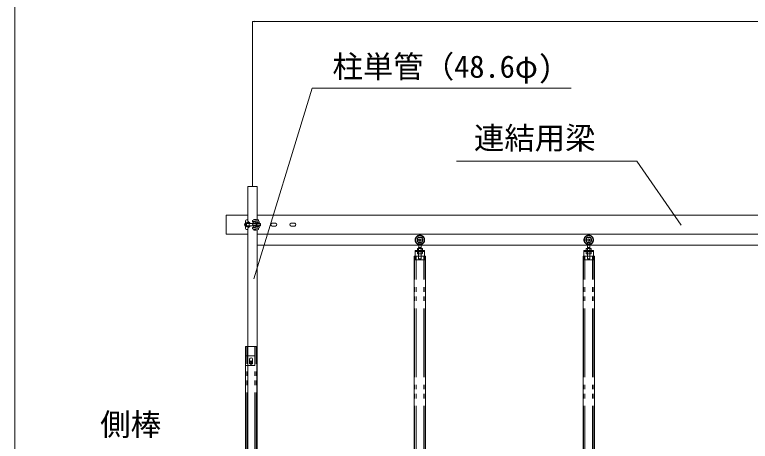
# Model space of a CAD drawing. Units: millimetres, scale not verified. Extents: x -9305 to 9305, y -6415 to 6415.
# Drawn here: x -9305 to -5436, y -420 to 1822 of the extents above; entities that cross this region are included whole.
import ezdxf
from ezdxf.enums import TextEntityAlignment as Align

# ---------------------------------------------------------------- set-up
doc = ezdxf.new("R2010")
doc.units = ezdxf.units.MM
doc.header["$LTSCALE"] = 40
doc.linetypes.add('DOUBLE_CHAIN2', pattern=[12.8, 9, -1, 0.6, -0.6, 0.6, -1])
for name, color, linetype, lineweight in [('0-5_CLG-90', 134, 'Continuous', 18), ('0-9_TEXT', 4, 'Continuous', 9), ('0-C_図面枠', 134, 'Continuous', 18), ('0-D_寸法', 134, 'Continuous', 18)]:
    doc.layers.add(name, color=color, linetype=linetype, lineweight=lineweight)
doc.styles.add('ＭＳ ゴシック', font='')
doc.styles.get('ＭＳ ゴシック').set_extended_font_data('MS Gothic')

msp = doc.modelspace()

# ---------------------------------------------------------------- linework, layer by layer
at = {"layer": '0-5_CLG-90'}
for p, q in [((-8030.2, 919.65), (-8030.2, 744.7)), ((-8191.63, 768.51), (-8078.8, 768.51)), ((-8191.63, 768.51), (-8191.63, 668.51)), ((-8090.26, 738.31), (-8090.26, 698.71)), ((-8079.26, 743.81), (-8084.76, 743.81)), ((-8054.18, 737.21), (-8054.18, 735.35)), ((-8030.2, 768.51), (-4497.58, 768.51)), ((-8022.28, 744.64), (-8022.28, 737.38)), ((-8089.98, 725.86), (-8071.02, 725.86)), ((-8089.98, 711.16), (-8071.02, 711.16)), ((-8086.74, 713), (-8086.74, 724.02)), ((-8068.26, 729.51), (-8085.88, 728.63)), ((-8085.88, 708.39), (-8068.26, 707.51)), ((-8068.09, 726), (-8085.7, 725.12)), ((-8085.7, 711.91), (-8068.09, 711.03)), ((-8085.09, 713), (-8085.09, 724.02)), ((-8034.76, 724.02), (-8085.09, 724.02)), ((-8034.68, 713), (-8085.09, 713)), ((-8080.91, 729.32), (-8080.91, 728.88)), ((-8080.91, 724.01), (-8080.91, 725.35)), ((-8080.91, 711.67), (-8080.91, 713.01)), ((-8080.91, 707.7), (-8080.91, 708.14)), ((-8074.31, 724.01), (-8074.31, 725.68)), ((-8074.31, 711.34), (-8074.31, 713.01)), ((-8074.31, 707.7), (-8074.31, 707.81)), ((-8068.09, 726), (-8068.26, 729.51)), ((-8068.26, 707.51), (-8068.09, 711.03)), ((-8054.18, 699.81), (-8054.18, 701.67)), ((-8052.94, 722.91), (-8034.92, 722.91)), ((-8052.01, 724.01), (-8052.88, 722.9)), ((-8052.01, 713), (-8052.88, 714.11)), ((-8052.88, 714.11), (-8034.86, 714.11)), ((-8040.89, 732.67), (-8052.36, 734.69)), ((-8048.08, 703.08), (-8052.36, 702.33)), ((-8046.26, 730.27), (-8050.54, 731.02)), ((-8046.26, 706.76), (-8050.54, 706)), ((-8040.89, 704.35), (-8048.08, 703.08)), ((-8046.26, 731.77), (-8046.26, 725.11)), ((-8046.26, 725.11), (-8035.43, 725.11)), ((-8046.26, 705.25), (-8046.26, 711.91)), ((-8046.26, 711.91), (-8035.43, 711.91)), ((-8035.43, 725.11), (-8035.43, 726.2)), ((-8035.43, 711.91), (-8035.43, 710.82)), ((-8033.53, 713.05), (-8026.8, 713.03)), ((-8033.48, 724.01), (-8026.8, 724.03)), ((-8023.79, 729.5), (-8031.87, 729.52)), ((-8031.87, 707.52), (-8023.8, 707.52)), ((-8023.79, 729.5), (-8022.46, 727.62)), ((-8023.79, 707.5), (-8022.46, 709.41)), ((-8023.26, 722.91), (-8012.4, 722.91)), ((-8023.26, 714.11), (-8012.4, 714.11)), ((-8022.4, 724.01), (-8013.18, 724.01)), ((-8022.4, 713.01), (-8013.18, 713.01)), ((-8022.28, 692.38), (-8022.28, 699.66)), ((-8014.24, 722.91), (-8014.24, 714.11)), ((-8013.18, 724.01), (-8012.12, 722.53)), ((-8013.18, 724.01), (-8013.18, 713.01)), ((-8013.18, 713.01), (-8012.12, 714.49)), ((-8012.12, 722.53), (-8012.12, 714.49)), ((-7951.11, 725.86), (-7932.14, 725.86)), ((-7951.11, 711.16), (-7932.14, 711.16)), ((-7851.11, 725.86), (-7832.14, 725.86)), ((-7851.11, 711.16), (-7832.14, 711.16)), ((-8078.8, 668.51), (-8191.63, 668.51)), ((-8084.76, 693.21), (-8079.26, 693.21)), ((-8078.8, 693.21), (-8078.8, -3741.44)), ((-8035.26, 691.28), (-8035.26, 692.65)), ((-8030.2, 692.32), (-8030.2, -3741.44)), ((1008.35, 668.51), (-8030.2, 668.51)), ((-8030.2, 611.51), (-7848.63, 611.51)), ((-7848.63, 611.51), (665.35, 611.51)), ((-7186.63, 591.48), (-7186.63, 583.48)), ((-7162.63, 593.48), (-7184.63, 593.48)), ((-7180.13, 598.3), (-7167.13, 598.3)), ((-7180.13, 598.3), (-7180.13, 583.48)), ((-7179.88, 598.3), (-7179.88, 614.1)), ((-7167.38, 598.3), (-7167.38, 614.1)), ((-7167.13, 598.3), (-7167.13, 583.48)), ((-7160.63, 583.48), (-7160.63, 591.48)), ((-6298.63, 591.48), (-6298.63, 583.48)), ((-6274.63, 593.48), (-6296.63, 593.48)), ((-6292.13, 598.3), (-6279.13, 598.3)), ((-6292.13, 598.3), (-6292.13, 583.48)), ((-6291.88, 598.3), (-6291.88, 614.1)), ((-6279.38, 598.3), (-6279.38, 614.1)), ((-6279.13, 598.3), (-6279.13, 583.48)), ((-6272.63, 583.48), (-6272.63, 591.48)), ((-7203.63, -3666.31), (-7203.63, 553.48)), ((-7203.63, 553.48), (-7198.63, 553.48)), ((-7148.63, 553.48), (-7143.63, 553.48)), ((-7143.63, -3666.31), (-7143.63, 553.48)), ((-6315.63, -3666.31), (-6315.63, 553.48)), ((-6315.63, 553.48), (-6310.63, 553.48)), ((-6260.63, 553.48), (-6255.63, 553.48)), ((-6255.63, -3666.31), (-6255.63, 553.48)), ((-8091.63, -3596.31), (-8091.63, 78.51)), ((-8031.63, -3596.49), (-8031.63, 78.51)), ((-8069.13, 11.51), (-8069.13, -1)), ((-8054.13, 11.51), (-8054.13, -1))]:
    msp.add_line(p, q, dxfattribs=at)
at = {"layer": '0-5_CLG-90', "linetype": 'DOUBLE_CHAIN2'}
for p, q in [((-7185.13, 651.3), (-7185.13, 626.3)), ((-7185.13, 626.3), (-7162.13, 626.3)), ((-7179.88, 614.1), (-7179.88, 626.3)), ((-7167.38, 614.1), (-7167.38, 626.3)), ((-6297.13, 651.3), (-6297.13, 626.3)), ((-6297.13, 626.3), (-6274.13, 626.3)), ((-6291.88, 614.1), (-6291.88, 626.3)), ((-6279.38, 614.1), (-6279.38, 626.3)), ((-7180.13, 538.3), (-7180.13, 583.48)), ((-7167.13, 538.3), (-7167.13, 583.48)), ((-6292.13, 538.3), (-6292.13, 583.48)), ((-6279.13, 538.3), (-6279.13, 583.48)), ((-7201.33, -3666.31), (-7201.33, 553.48)), ((-7198.63, 577.48), (-7148.63, 577.48)), ((-7198.63, 553.48), (-7148.63, 553.48)), ((-7193.63, -3666.31), (-7193.63, 553.48)), ((-7186.63, 577.48), (-7186.63, 567)), ((-7160.63, 575), (-7186.63, 575)), ((-7184.63, 565), (-7162.63, 565)), ((-7160.63, 567), (-7160.63, 577.48)), ((-7153.63, -3666.31), (-7153.63, 553.48)), ((-7145.93, -3666.31), (-7145.93, 553.48)), ((-6313.33, -3666.31), (-6313.33, 553.48)), ((-6310.63, 577.48), (-6260.63, 577.48)), ((-6310.63, 553.48), (-6260.63, 553.48)), ((-6305.63, -3666.31), (-6305.63, 553.48)), ((-6298.63, 577.48), (-6298.63, 567)), ((-6272.63, 575), (-6298.63, 575)), ((-6296.63, 565), (-6274.63, 565)), ((-6272.63, 567), (-6272.63, 577.48)), ((-6265.63, -3666.31), (-6265.63, 553.48)), ((-6257.93, -3666.31), (-6257.93, 553.48)), ((-7180.13, 538.3), (-7167.13, 538.3)), ((-6292.13, 538.3), (-6279.13, 538.3)), ((-8031.63, 78.51), (-8091.63, 78.51)), ((-8089.33, -3596.31), (-8089.33, 78.51)), ((-8081.63, -3596.31), (-8081.63, 78.51)), ((-8041.63, -3596.31), (-8041.63, 78.51)), ((-8033.93, -3596.31), (-8033.93, 78.51))]:
    msp.add_line(p, q, dxfattribs=at)
at = {"layer": '0-5_CLG-90'}
for points in [[(-8078.8, 743.81), (-8078.8, 919.65), (-8030.2, 919.65)], [(-8039.92, 743.81), (-8046.26, 743.81), (-8045.16, 744.91), (-8036.36, 744.91), (-8035.41, 744.36)], [(-8039.92, 693.21), (-8045.44, 693.21), (-8046.26, 692.38), (-8046.26, 691.28), (-8045.44, 690.46), (-8036.09, 690.46), (-8035.26, 691.28)], [(-8091.63, -21.49), (-8041.63, -21.49), (-8041.63, 28.51), (-8091.63, 28.51)]]:
    msp.add_lwpolyline(points, dxfattribs=at)
for points in [[(-8072.11, 731.24), (-8072.11, 730.14), (-8072.94, 729.32), (-8082.29, 729.32), (-8083.11, 730.14), (-8083.11, 731.24), (-8082.29, 732.07), (-8072.94, 732.07)], [(-8072.11, 707.43), (-8072.11, 707.7), (-8083.11, 707.7), (-8083.11, 707.43), (-8082.29, 706.6), (-8072.94, 706.6)], [(-7148.63, 533.48), (-7198.63, 533.48), (-7198.63, 583.48), (-7148.63, 583.48)], [(-6260.63, 533.48), (-6310.63, 533.48), (-6310.63, 583.48), (-6260.63, 583.48)], [(-8070.13, -11.4), (-8070.13, -1.58), (-8061.63, 3.32), (-8053.13, -1.58), (-8053.13, -11.4), (-8061.63, -16.3)]]:
    msp.add_lwpolyline(points, close=True, dxfattribs=at)
at = {"layer": '0-5_CLG-90', "linetype": 'DOUBLE_CHAIN2'}
for points in [[(-7185.13, 651.3), (-7162.13, 651.3), (-7162.13, 626.3)], [(-6297.13, 651.3), (-6274.13, 651.3), (-6274.13, 626.3)]]:
    msp.add_lwpolyline(points, dxfattribs=at)
for centre, radius in [((-7173.63, 638.3), 25), ((-7173.63, 638.3), 23), ((-6285.63, 638.3), 25), ((-6285.63, 638.3), 23), ((-7173.63, 638.3), 15), ((-7173.63, 638.3), 5), ((-6285.63, 638.3), 15), ((-6285.63, 638.3), 5)]:
    msp.add_circle(centre, radius, dxfattribs=at)
at = {"layer": '0-5_CLG-90'}
for radius in [8.5, 5, 5, 4.19]:
    msp.add_circle((-8061.63, -6.49), radius, dxfattribs=at)
for centre, radius, start, end in [((-8084.76, 738.31), 5.5, 90, 180), ((-8065.47, 743.04), 13.81, 176.794, 258.343), ((-8049.78, 737.21), 4.4, 99.411, 180), ((-8051.98, 736.86), 2.2, 180, 260.017), ((-8049.78, 735.35), 4.4, 180, 260.017), ((-7973.98, -302.9), 1041.39, 92.659, 94.388), ((-8026.98, 656.1), 88.66, 86.966, 105.577), ((-8021.73, 737.38), 0.552, 180, 253.628), ((-8023.62, 730.96), 6.13, 0.612, 73.628), ((-8088.5, 718.51), 7.5, 101.415, 258.585), ((-8085.64, 724.02), 4.62, 92.862, 180), ((-8085.64, 713), 4.62, 180, 267.138), ((-8084.76, 698.71), 5.5, 180, 270), ((-8085.64, 724.02), 1.1, 92.862, 180), ((-8085.64, 713), 1.1, 180, 267.138), ((-8065.47, 693.98), 13.81, 101.657, 183.206), ((-8059.52, 718.51), 11.28, 150.771, 209.229), ((-8049.78, 701.67), 4.4, 99.983, 180), ((-8051.98, 700.16), 2.2, 99.983, 180), ((-8049.78, 699.81), 4.4, 180, 260.589), ((-8022.16, 718.68), 31.06, 172.183, 188.468), ((-8014.74, 972.33), 272.78, 261.986, 268.416), ((-8021.47, 718.68), 31.06, 170.12, 190.535), ((-8048.46, 731.77), 2.2, 0, 80.017), ((-8048.46, 705.25), 2.2, 279.983, 0), ((-8042.03, 726.17), 6.6, 0.278, 80.017), ((-8042.03, 710.85), 6.6, 279.983, 359.722), ((-8004.12, 718.68), 31.06, 166.425, 193.588), ((-8043.42, 718.58), 11.33, 330.761, 28.637), ((-8036.64, 707.78), 6.12, 357.566, 59.463), ((-8038.34, 730.16), 7.84, 308.389, 355.348), ((-8042.46, 718.53), 16.6, 340.649, 19.351), ((-8032.91, 706.13), 9.22, 8.566, 48.462), ((-8035.37, 732.16), 11.88, 316.626, 347.111), ((-8021.73, 699.66), 0.552, 106.372, 180), ((-8023.62, 706.06), 6.13, 286.372, 359.388), ((-8025.11, 731.47), 7.64, 298.813, 356.622), ((-8025.11, 705.55), 7.64, 3.378, 61.187), ((-7949.63, 718.51), 7.5, 101.415, 258.585), ((-7933.63, 718.51), 7.5, 281.415, 78.585), ((-7849.63, 718.51), 7.5, 101.415, 258.585), ((-7833.63, 718.51), 7.5, 281.415, 78.585), ((-8026.98, 780.92), 88.66, 254.423, 273.034), ((-7184.63, 591.48), 2, 90, 180), ((-7162.63, 591.48), 2, 0, 90), ((-6296.63, 591.48), 2, 90, 180), ((-6274.63, 591.48), 2, 0, 90), ((-8061.63, 11.51), 7.5, 0, 180)]:
    msp.add_arc(centre, radius, start, end, dxfattribs=at)
at = {"layer": '0-5_CLG-90', "linetype": 'DOUBLE_CHAIN2'}
for centre, start, end in [((-7184.63, 567), 180, 270), ((-7162.63, 567), 270, 0), ((-6296.63, 567), 180, 270), ((-6274.63, 567), 270, 0)]:
    msp.add_arc(centre, 2, start, end, dxfattribs=at)
at = {"layer": '0-9_TEXT'}
for p, q in [((-8047.55, 434.14), (-7740.68, 1435.84)), ((-7740.68, 1435.84), (-6377.32, 1435.84)), ((-6980.79, 1052.49), (-6032.97, 1052.49)), ((-5799.95, 716.03), (-6032.97, 1052.49))]:
    msp.add_line(p, q, dxfattribs=at)
at = {"layer": '0-C_図面枠'}
msp.add_lwpolyline([(-9304.61, -6414.98), (9304.61, -6414.98), (9304.61, 6414.98), (-9304.61, 6414.98)], close=True, dxfattribs=at)
at = {"layer": '0-D_寸法'}
for p, q in [((-8044.5, 1787.64), (-8054.5, 1785.97)), ((-8054.5, 920.65), (-8054.5, 1786.97)), ((-8054.5, 1785.97), (-8044.5, 1784.3)), ((-8044.5, 1787.64), (-8044.5, 1784.3)), ((-8044.5, 1785.97), (861.24, 1785.97))]:
    msp.add_line(p, q, dxfattribs=at)

# ---------------------------------------------------------------- texts
at = {"layer": '0-9_TEXT', "style": 'ＭＳ ゴシック'}
for s, p in [('柱単管（48.6φ)', (-7633.33, 1455.59)), ('連結用梁', (-6889.49, 1080.06)), ('側棒', (-8855.05, -425.07))]:
    msp.add_text(s, height=117.3, dxfattribs=at).set_placement(p, align=Align.BOTTOM_LEFT)

doc.saveas('drawing.dxf')
